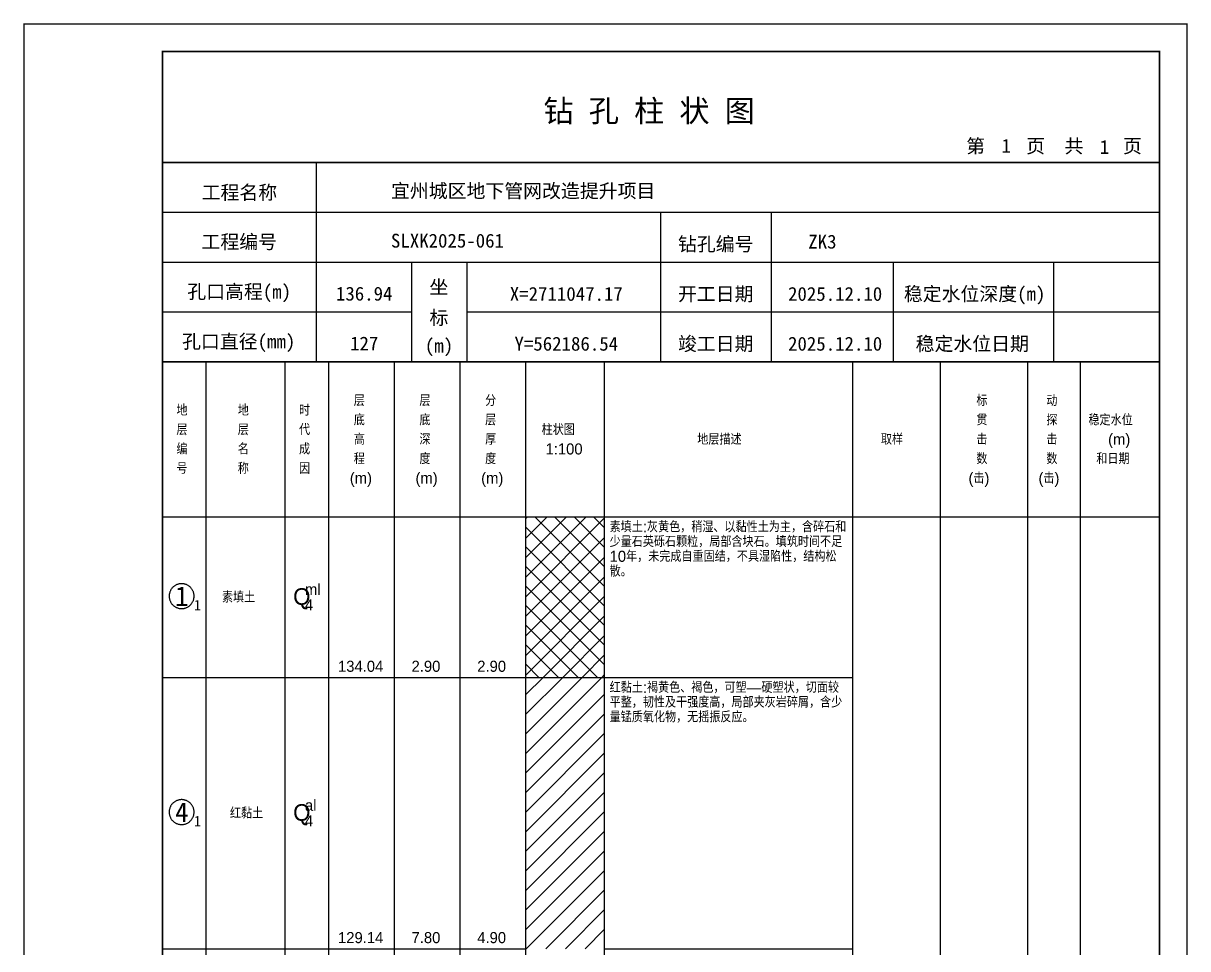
# Model space of a CAD drawing. Header units: millimetres. Extents: x 12489 to 89920, y 4630 to 4927.
# Drawn here: x 38889.3 to 39099.6, y 4759.7 to 4926.8 of the extents above; entities that cross this region are included whole.
import ezdxf
from ezdxf.enums import TextEntityAlignment as Align

# ---------------------------------------------------------------- set-up
doc = ezdxf.new("R2010")
doc.units = ezdxf.units.MM
doc.layers.add('ZZT_TC', color=7, linetype='Continuous')
doc.styles.add('成果图图块', font='', dxfattribs={"height": 2.5})
doc.styles.add('成果图模板', font='')
doc.styles.add('成果图模板标题', font='simhei.ttf')
doc.styles.add('成果图表体', font='Comfont.shx', dxfattribs={"height": 2, "bigfont": 'Hztxt12a.shx'})
doc.styles.get('成果图图块').set_extended_font_data('FangSong_GB2312')
doc.styles.get('成果图模板').set_extended_font_data('FangSong_GB2312')

# ---------------------------------------------------------------- blocks, each defined once
blk = doc.blocks.new('DCBH-1-1-1204', base_point=(0.3, -0.11))
at = {"layer": 'ZZT_TC', "color": 7}
blk.add_polyline3d([(-0.19, 2.31, 0), (-0.3, 2.31, 0), (-0.41, 2.3, 0), (-0.52, 2.29, 0), (-0.63, 2.27, 0), (-0.73, 2.24, 0), (-0.84, 2.21, 0), (-0.95, 2.18, 0), (-1.05, 2.14, 0), (-1.15, 2.09, 0), (-1.25, 2.04, 0), (-1.35, 1.99, 0), (-1.44, 1.93, 0), (-1.53, 1.87, 0), (-1.62, 1.8, 0), (-1.7, 1.73, 0), (-1.78, 1.65, 0), (-1.86, 1.57, 0), (-1.93, 1.49, 0), (-2, 1.4, 0), (-2.06, 1.31, 0), (-2.12, 1.22, 0), (-2.17, 1.12, 0), (-2.22, 1.02, 0), (-2.27, 0.92, 0), (-2.31, 0.82, 0), (-2.34, 0.71, 0), (-2.37, 0.61, 0), (-2.4, 0.5, 0), (-2.41, 0.39, 0), (-2.43, 0.28, 0), (-2.44, 0.17, 0), (-2.44, 0.06, 0), (-2.44, -0.05, 0), (-2.43, -0.16, 0), (-2.41, -0.27, 0), (-2.4, -0.38, 0), (-2.37, -0.49, 0), (-2.34, -0.6, 0), (-2.31, -0.7, 0), (-2.27, -0.8, 0), (-2.22, -0.9, 0), (-2.17, -1, 0), (-2.12, -1.1, 0), (-2.06, -1.19, 0), (-2, -1.28, 0), (-1.93, -1.37, 0), (-1.86, -1.45, 0), (-1.78, -1.53, 0), (-1.7, -1.61, 0), (-1.62, -1.68, 0), (-1.53, -1.75, 0), (-1.44, -1.81, 0), (-1.35, -1.87, 0), (-1.25, -1.93, 0), (-1.15, -1.98, 0), (-1.05, -2.02, 0), (-0.95, -2.06, 0), (-0.84, -2.1, 0), (-0.73, -2.13, 0), (-0.63, -2.15, 0), (-0.52, -2.17, 0), (-0.41, -2.18, 0), (-0.3, -2.19, 0), (-0.19, -2.19, 0), (-0.08, -2.19, 0), (0.03, -2.18, 0), (0.14, -2.17, 0), (0.25, -2.15, 0), (0.36, -2.13, 0), (0.47, -2.1, 0), (0.57, -2.06, 0), (0.67, -2.02, 0), (0.77, -1.98, 0), (0.87, -1.93, 0), (0.97, -1.87, 0), (1.06, -1.81, 0), (1.15, -1.75, 0), (1.24, -1.68, 0), (1.32, -1.61, 0), (1.4, -1.53, 0), (1.48, -1.45, 0), (1.55, -1.37, 0), (1.62, -1.28, 0), (1.68, -1.19, 0), (1.74, -1.1, 0), (1.8, -1, 0), (1.85, -0.9, 0), (1.89, -0.8, 0), (1.93, -0.7, 0), (1.97, -0.6, 0), (2, -0.49, 0), (2.02, -0.38, 0), (2.04, -0.27, 0), (2.05, -0.16, 0), (2.06, -0.05, 0), (2.06, 0.06, 0), (2.06, 0.17, 0), (2.05, 0.28, 0), (2.04, 0.39, 0), (2.02, 0.5, 0), (2, 0.61, 0), (1.97, 0.71, 0), (1.93, 0.82, 0), (1.89, 0.92, 0), (1.85, 1.02, 0), (1.8, 1.12, 0), (1.74, 1.22, 0), (1.68, 1.31, 0), (1.62, 1.4, 0), (1.55, 1.49, 0), (1.48, 1.57, 0), (1.4, 1.65, 0), (1.32, 1.73, 0), (1.24, 1.8, 0), (1.15, 1.87, 0), (1.06, 1.93, 0), (0.97, 1.99, 0), (0.87, 2.04, 0), (0.77, 2.09, 0), (0.67, 2.14, 0), (0.57, 2.18, 0), (0.47, 2.21, 0), (0.36, 2.24, 0), (0.25, 2.27, 0), (0.14, 2.29, 0), (0.03, 2.3, 0), (-0.08, 2.31, 0), (-0.19, 2.31, 0)], dxfattribs=at)
at = {"style": '成果图图块'}
blk.add_text('1', height=3.57, dxfattribs=at).set_placement((-0.16, -1.74), align=Align.CENTER)
blk.add_text('1', height=1.91, dxfattribs=at).set_placement((2.03, -2.53))
blk = doc.blocks.new('DCBH-1-1-1205', base_point=(0.3, -0.11))
at = {"layer": 'ZZT_TC', "color": 7}
blk.add_polyline3d([(-0.19, 2.31, 0), (-0.3, 2.31, 0), (-0.41, 2.3, 0), (-0.52, 2.29, 0), (-0.63, 2.27, 0), (-0.73, 2.24, 0), (-0.84, 2.21, 0), (-0.95, 2.18, 0), (-1.05, 2.14, 0), (-1.15, 2.09, 0), (-1.25, 2.04, 0), (-1.35, 1.99, 0), (-1.44, 1.93, 0), (-1.53, 1.87, 0), (-1.62, 1.8, 0), (-1.7, 1.73, 0), (-1.78, 1.65, 0), (-1.86, 1.57, 0), (-1.93, 1.49, 0), (-2, 1.4, 0), (-2.06, 1.31, 0), (-2.12, 1.22, 0), (-2.17, 1.12, 0), (-2.22, 1.02, 0), (-2.27, 0.92, 0), (-2.31, 0.82, 0), (-2.34, 0.71, 0), (-2.37, 0.61, 0), (-2.4, 0.5, 0), (-2.41, 0.39, 0), (-2.43, 0.28, 0), (-2.44, 0.17, 0), (-2.44, 0.06, 0), (-2.44, -0.05, 0), (-2.43, -0.16, 0), (-2.41, -0.27, 0), (-2.4, -0.38, 0), (-2.37, -0.49, 0), (-2.34, -0.6, 0), (-2.31, -0.7, 0), (-2.27, -0.8, 0), (-2.22, -0.9, 0), (-2.17, -1, 0), (-2.12, -1.1, 0), (-2.06, -1.19, 0), (-2, -1.28, 0), (-1.93, -1.37, 0), (-1.86, -1.45, 0), (-1.78, -1.53, 0), (-1.7, -1.61, 0), (-1.62, -1.68, 0), (-1.53, -1.75, 0), (-1.44, -1.81, 0), (-1.35, -1.87, 0), (-1.25, -1.93, 0), (-1.15, -1.98, 0), (-1.05, -2.02, 0), (-0.95, -2.06, 0), (-0.84, -2.1, 0), (-0.73, -2.13, 0), (-0.63, -2.15, 0), (-0.52, -2.17, 0), (-0.41, -2.18, 0), (-0.3, -2.19, 0), (-0.19, -2.19, 0), (-0.08, -2.19, 0), (0.03, -2.18, 0), (0.14, -2.17, 0), (0.25, -2.15, 0), (0.36, -2.13, 0), (0.47, -2.1, 0), (0.57, -2.06, 0), (0.67, -2.02, 0), (0.77, -1.98, 0), (0.87, -1.93, 0), (0.97, -1.87, 0), (1.06, -1.81, 0), (1.15, -1.75, 0), (1.24, -1.68, 0), (1.32, -1.61, 0), (1.4, -1.53, 0), (1.48, -1.45, 0), (1.55, -1.37, 0), (1.62, -1.28, 0), (1.68, -1.19, 0), (1.74, -1.1, 0), (1.8, -1, 0), (1.85, -0.9, 0), (1.89, -0.8, 0), (1.93, -0.7, 0), (1.97, -0.6, 0), (2, -0.49, 0), (2.02, -0.38, 0), (2.04, -0.27, 0), (2.05, -0.16, 0), (2.06, -0.05, 0), (2.06, 0.06, 0), (2.06, 0.17, 0), (2.05, 0.28, 0), (2.04, 0.39, 0), (2.02, 0.5, 0), (2, 0.61, 0), (1.97, 0.71, 0), (1.93, 0.82, 0), (1.89, 0.92, 0), (1.85, 1.02, 0), (1.8, 1.12, 0), (1.74, 1.22, 0), (1.68, 1.31, 0), (1.62, 1.4, 0), (1.55, 1.49, 0), (1.48, 1.57, 0), (1.4, 1.65, 0), (1.32, 1.73, 0), (1.24, 1.8, 0), (1.15, 1.87, 0), (1.06, 1.93, 0), (0.97, 1.99, 0), (0.87, 2.04, 0), (0.77, 2.09, 0), (0.67, 2.14, 0), (0.57, 2.18, 0), (0.47, 2.21, 0), (0.36, 2.24, 0), (0.25, 2.27, 0), (0.14, 2.29, 0), (0.03, 2.3, 0), (-0.08, 2.31, 0), (-0.19, 2.31, 0)], dxfattribs=at)
at = {"style": '成果图图块'}
blk.add_text('4', height=3.57, dxfattribs=at).set_placement((-0.16, -1.74), align=Align.CENTER)
blk.add_text('1', height=1.91, dxfattribs=at).set_placement((2.03, -2.53))
blk = doc.blocks.new('钻孔柱状图路桥昇龙制图梁世成校核莫家里.dwg121', base_point=(25, 236))
for p, q in [((52.82, 236), (52.82, 272)), ((25, 263), (205, 263)), ((115, 236), (115, 263)), ((135, 236), (135, 263)), ((25, 254), (205, 254)), ((70, 236), (70, 254)), ((80, 236), (80, 254)), ((157, 236), (157, 254)), ((185.95, 236), (185.95, 254)), ((25, 245), (70, 245)), ((80, 245), (205, 245))]:
    blk.add_line(p, q)
for points, const_width in [([(0, 0), (210, 0), (210, 297), (0, 297)], 0.25), ([(25, 5), (205, 5), (205, 292), (25, 292)], 0.3)]:
    blk.add_lwpolyline(points, close=True, dxfattribs=dict(const_width=const_width))
at = {"const_width": 0.3}
for points in [[(25, 272), (205, 272)], [(25, 236), (205, 236)]]:
    blk.add_lwpolyline(points, dxfattribs=at)
for s, height, style, p in [('钻 孔 柱 状 图', 4, '成果图模板标题', (93.8, 279.31)), ('第', 2.5, '成果图模板', (170.12, 273.7)), ('页', 2.5, '成果图模板', (180.96, 273.7)), ('共', 2.5, '成果图模板', (187.88, 273.7)), ('页', 2.5, '成果图模板', (198.44, 273.7)), ('工程名称', 2.5, '成果图模板', (32.07, 265.32)), ('宜州城区地下管网改造提升项目', 2.5, '成果图模板', (66.26, 265.61)), ('工程编号', 2.5, '成果图模板', (32.05, 256.41)), ('SLXK2025-061', 2.5, '成果图模板', (66.26, 256.61)), ('钻孔编号', 2.5, '成果图模板', (118.08, 256)), ('ZK3', 2.5, '成果图模板', (141.61, 256.43)), ('孔口高程(m)', 2.5, '成果图模板', (29.48, 247.41)), ('坐', 2.5, '成果图模板', (73.21, 248.24)), ('开工日期', 2.5, '成果图模板', (118.08, 247)), ('稳定水位深度(m)', 2.5, '成果图模板', (158.86, 247)), ('标', 2.5, '成果图模板', (73.21, 242.7)), ('孔口直径(mm)', 2.5, '成果图模板', (28.54, 238.41)), ('(m) ', 2.5, '成果图模板', (72.38, 237.65)), ('竣工日期', 2.5, '成果图模板', (118.08, 238)), ('稳定水位日期', 2.5, '成果图模板', (160.99, 238))]:
    blk.add_text(s, height=height, dxfattribs=dict(style=style)).set_placement(p)
at = {"style": '成果图模板'}
for s, p in [('1', (177.35, 273.74)), ('1', (195.08, 273.53)), ('136.94', (61.43, 247.04)), ('X=2711047.17', (97.92, 247)), ('2025.12.10', (146.46, 247)), ('127', (61.43, 238.04)), ('Y=562186.54', (97.92, 238)), ('2025.12.10', (146.46, 238))]:
    blk.add_text(s, height=2.5, dxfattribs=at).set_placement(p, align=Align.CENTER)

msp = doc.modelspace()

# ---------------------------------------------------------------- hatches: boundary and pattern name
at = {"linetype": 'Continuous'}
h = msp.add_hatch(dxfattribs=at)
h.set_pattern_fill('GKSTT', scale=0.5, style=0, pattern_type=2)
h.set_pattern_definition([(45, (0, 0), (-1.76776695, 1.76776695), []), (135, (0, 0), (-1.76776695, -1.76776695), [])])
h.paths.add_polyline_path([(38980.06, 4808.71), (38994.29, 4808.71), (38994.29, 4837.71), (38980.06, 4837.71)])
h = msp.add_hatch(dxfattribs=at)
h.set_pattern_fill('GKNXT', scale=0.5, style=0, pattern_type=2)
h.set_pattern_definition([(45, (0, 0), (-1.76776695, 1.76776695), [])])
h.paths.add_polyline_path([(38980.06, 4759.71), (38994.29, 4759.71), (38994.29, 4808.71), (38980.06, 4808.71)])

# ---------------------------------------------------------------- linework, layer by layer
at = {"color": 0}
for p, q in [((38914.45, 4837.71), (38922.35, 4837.71)), ((38914.45, 4808.71), (38914.45, 4837.71)), ((38922.35, 4808.71), (38922.35, 4837.71)), ((38914.45, 4808.71), (38922.35, 4808.71)), ((38914.45, 4808.71), (38922.35, 4808.71)), ((38914.45, 4759.71), (38914.45, 4808.71)), ((38922.35, 4759.71), (38922.35, 4808.71)), ((38914.45, 4759.71), (38922.35, 4759.71))]:
    msp.add_line(p, q, dxfattribs=at)
for points in [[(38914.45, 4865.71), (38922.35, 4865.71)], [(38914.45, 4837.71), (38914.45, 4865.71)], [(38922.35, 4837.71), (38922.35, 4865.71)], [(38922.35, 4865.71), (38936.58, 4865.71)], [(38922.35, 4837.71), (38922.35, 4865.71)], [(38936.58, 4837.71), (38936.58, 4865.71)], [(38936.58, 4865.71), (38944.49, 4865.71)], [(38936.58, 4837.71), (38936.58, 4865.71)], [(38944.49, 4837.71), (38944.49, 4865.71)], [(38944.49, 4865.71), (38956.35, 4865.71)], [(38944.49, 4837.71), (38944.49, 4865.71)], [(38956.35, 4837.71), (38956.35, 4865.71)], [(38956.35, 4865.71), (38968.2, 4865.71)], [(38956.35, 4837.71), (38956.35, 4865.71)], [(38968.2, 4837.71), (38968.2, 4865.71)], [(38968.2, 4865.71), (38980.06, 4865.71)], [(38968.2, 4837.71), (38968.2, 4865.71)], [(38980.06, 4837.71), (38980.06, 4865.71)], [(38980.06, 4865.71), (38994.29, 4865.71)], [(38980.06, 4837.71), (38980.06, 4865.71)], [(38994.29, 4837.71), (38994.29, 4865.71)], [(38994.29, 4865.71), (39039.11, 4865.71)], [(38994.29, 4837.71), (38994.29, 4865.71)], [(39039.11, 4837.71), (39039.11, 4865.71)], [(39039.11, 4865.71), (39054.92, 4865.71)], [(39039.11, 4837.71), (39039.11, 4865.71)], [(39054.92, 4837.71), (39054.92, 4865.71)], [(39054.92, 4865.71), (39070.73, 4865.71)], [(39054.92, 4837.71), (39054.92, 4865.71)], [(39070.73, 4837.71), (39070.73, 4865.71)], [(39070.73, 4865.71), (39080.22, 4865.71)], [(39070.73, 4837.71), (39070.73, 4865.71)], [(39080.22, 4837.71), (39080.22, 4865.71)], [(39080.22, 4865.71), (39094.45, 4865.71)], [(39080.22, 4837.71), (39080.22, 4865.71)], [(39094.45, 4837.71), (39094.45, 4865.71)], [(38914.45, 4837.71), (38922.35, 4837.71)], [(38914.45, 4643.71), (38914.45, 4837.71)], [(38914.45, 4837.71), (38922.35, 4837.71)], [(38922.35, 4643.71), (38922.35, 4837.71)], [(38922.35, 4837.71), (38936.58, 4837.71)], [(38922.35, 4643.71), (38922.35, 4837.71)], [(38922.35, 4837.71), (38936.58, 4837.71)], [(38922.35, 4837.71), (38936.58, 4837.71)], [(38922.35, 4808.71), (38922.35, 4837.71)], [(38936.58, 4643.71), (38936.58, 4837.71)], [(38936.58, 4808.71), (38936.58, 4837.71)], [(38936.58, 4837.71), (38944.49, 4837.71)], [(38936.58, 4643.71), (38936.58, 4837.71)], [(38936.58, 4837.71), (38944.49, 4837.71)], [(38936.58, 4837.71), (38944.49, 4837.71)], [(38936.58, 4808.71), (38936.58, 4837.71)], [(38944.49, 4643.71), (38944.49, 4837.71)], [(38944.49, 4808.71), (38944.49, 4837.71)], [(38944.49, 4837.71), (38956.35, 4837.71)], [(38944.49, 4643.71), (38944.49, 4837.71)], [(38944.49, 4837.71), (38956.35, 4837.71)], [(38944.49, 4837.71), (38956.35, 4837.71)], [(38944.49, 4808.71), (38944.49, 4837.71)], [(38956.35, 4643.71), (38956.35, 4837.71)], [(38956.35, 4808.71), (38956.35, 4837.71)], [(38956.35, 4837.71), (38968.2, 4837.71)], [(38956.35, 4643.71), (38956.35, 4837.71)], [(38956.35, 4837.71), (38968.2, 4837.71)], [(38956.35, 4837.71), (38968.2, 4837.71)], [(38956.35, 4808.71), (38956.35, 4837.71)], [(38968.2, 4643.71), (38968.2, 4837.71)], [(38968.2, 4808.71), (38968.2, 4837.71)], [(38968.2, 4837.71), (38980.06, 4837.71)], [(38968.2, 4643.71), (38968.2, 4837.71)], [(38968.2, 4837.71), (38980.06, 4837.71)], [(38968.2, 4837.71), (38980.06, 4837.71)], [(38968.2, 4808.71), (38968.2, 4837.71)], [(38980.06, 4643.71), (38980.06, 4837.71)], [(38980.06, 4808.71), (38980.06, 4837.71)], [(38980.06, 4837.71), (38994.29, 4837.71)], [(38980.06, 4643.71), (38980.06, 4837.71)], [(38980.06, 4837.71), (38994.29, 4837.71)], [(38994.29, 4643.71), (38994.29, 4837.71)], [(38994.29, 4837.71), (39039.11, 4837.71)], [(38994.29, 4643.71), (38994.29, 4837.71)], [(38994.29, 4837.71), (39039.11, 4837.71)], [(38994.29, 4837.71), (39039.11, 4837.71)], [(38994.29, 4808.71), (38994.29, 4837.71)], [(39039.11, 4643.71), (39039.11, 4837.71)], [(39039.11, 4808.71), (39039.11, 4837.71)], [(39039.11, 4837.71), (39054.92, 4837.71)], [(39039.11, 4643.71), (39039.11, 4837.71)], [(39039.11, 4837.71), (39054.92, 4837.71)], [(39054.92, 4643.71), (39054.92, 4837.71)], [(39054.92, 4837.71), (39070.73, 4837.71)], [(39054.92, 4643.71), (39054.92, 4837.71)], [(39054.92, 4837.71), (39070.73, 4837.71)], [(39070.73, 4643.71), (39070.73, 4837.71)], [(39070.73, 4837.71), (39080.22, 4837.71)], [(39070.73, 4643.71), (39070.73, 4837.71)], [(39070.73, 4837.71), (39080.22, 4837.71)], [(39080.22, 4643.71), (39080.22, 4837.71)], [(39080.22, 4837.71), (39094.45, 4837.71)], [(39080.22, 4643.71), (39080.22, 4837.71)], [(39080.22, 4837.71), (39094.45, 4837.71)], [(39094.45, 4643.71), (39094.45, 4837.71)], [(38922.35, 4808.71), (38936.58, 4808.71)], [(38922.35, 4808.71), (38936.58, 4808.71)], [(38922.35, 4759.71), (38922.35, 4808.71)], [(38936.58, 4759.71), (38936.58, 4808.71)], [(38936.58, 4808.71), (38944.49, 4808.71)], [(38936.58, 4808.71), (38944.49, 4808.71)], [(38936.58, 4759.71), (38936.58, 4808.71)], [(38944.49, 4759.71), (38944.49, 4808.71)], [(38944.49, 4808.71), (38956.35, 4808.71)], [(38944.49, 4808.71), (38956.35, 4808.71)], [(38944.49, 4759.71), (38944.49, 4808.71)], [(38956.35, 4759.71), (38956.35, 4808.71)], [(38956.35, 4808.71), (38968.2, 4808.71)], [(38956.35, 4808.71), (38968.2, 4808.71)], [(38956.35, 4759.71), (38956.35, 4808.71)], [(38968.2, 4759.71), (38968.2, 4808.71)], [(38968.2, 4808.71), (38980.06, 4808.71)], [(38968.2, 4808.71), (38980.06, 4808.71)], [(38968.2, 4759.71), (38968.2, 4808.71)], [(38980.06, 4759.71), (38980.06, 4808.71)], [(38994.29, 4808.71), (39039.11, 4808.71)], [(38994.29, 4808.71), (39039.11, 4808.71)], [(38994.29, 4759.71), (38994.29, 4808.71)], [(39039.11, 4759.71), (39039.11, 4808.71)], [(38922.35, 4759.71), (38936.58, 4759.71)], [(38936.58, 4759.71), (38944.49, 4759.71)], [(38944.49, 4759.71), (38956.35, 4759.71)], [(38956.35, 4759.71), (38968.2, 4759.71)], [(38968.2, 4759.71), (38980.06, 4759.71)], [(38994.29, 4759.71), (39039.11, 4759.71)]]:
    msp.add_lwpolyline(points, dxfattribs=at)
at = {"color": 7, "flags": 128}
msp.add_lwpolyline([(38980.06, 4808.71), (38994.29, 4808.71)], dxfattribs=at)

# ---------------------------------------------------------------- block references
for name, p in [('钻孔柱状图路桥昇龙制图梁世成校核莫家里.dwg121', (38914.45, 4865.71)), ('DCBH-1-1-1204', (38918.4, 4823.21)), ('DCBH-1-1-1205', (38918.4, 4784.21))]:
    msp.add_blockref(name, p)

# ---------------------------------------------------------------- texts
at = {"color": 0, "style": '成果图表体'}
for s, height, p in [('层', 2, (38949, 4857.71)), ('层', 2, (38960.85, 4857.71)), ('分', 2, (38972.71, 4857.71)), ('标', 2, (39061.41, 4857.71)), ('动', 2, (39074.05, 4857.71)), ('地', 2, (38916.98, 4855.96)), ('地', 2, (38928.05, 4855.96)), ('时', 2, (38939.11, 4855.96)), ('底', 2, (38949, 4854.21)), ('底', 2, (38960.85, 4854.21)), ('层', 2, (38972.71, 4854.21)), ('贯', 2, (39061.41, 4854.21)), ('探', 2, (39074.05, 4854.21)), ('稳定水位', 2, (39081.65, 4854.21)), ('层', 2, (38916.98, 4852.46)), ('层', 2, (38928.05, 4852.46)), ('代', 2, (38939.11, 4852.46)), ('高', 2, (38949, 4850.71)), ('深', 2, (38960.85, 4850.71)), ('厚', 2, (38972.71, 4850.71)), ('柱状图', 2, (38982.91, 4852.46)), ('地层描述', 2, (39011.02, 4850.71)), ('取样', 2, (39044.18, 4850.71)), ('击', 2, (39061.41, 4850.71)), ('击', 2, (39074.05, 4850.71)), ('(m)', 2, (39085.2, 4850.71)), ('编', 2, (38916.98, 4848.96)), ('名', 2, (38928.05, 4848.96)), ('成', 2, (38939.11, 4848.96)), ('1:100', 2, (38983.62, 4848.96)), ('程', 2, (38949, 4847.21)), ('度', 2, (38960.85, 4847.21)), ('度', 2, (38972.71, 4847.21)), ('数', 2, (39061.41, 4847.21)), ('数', 2, (39074.05, 4847.21)), ('和日期', 2, (39083.07, 4847.21)), ('号', 2, (38916.98, 4845.46)), ('称', 2, (38928.05, 4845.46)), ('因', 2, (38939.11, 4845.46)), ('(m)', 2, (38948.28, 4843.71)), ('(m)', 2, (38960.14, 4843.71)), ('(m)', 2, (38972, 4843.71)), ('(击)', 2, (39059.99, 4843.71)), ('(击)', 2, (39072.63, 4843.71)), ('ml', 2, (38940.18, 4823.61)), ('素填土', 2, (38925.2, 4822.21)), ('Q', 3, (38938.05, 4821.81)), ('4', 2, (38940.18, 4820.81)), ('134.04', 2, (38946.15, 4809.71)), ('2.90', 2, (38959.43, 4809.71)), ('2.90', 2, (38971.29, 4809.71)), ('红黏土', 2, (38926.63, 4783.21)), ('Q', 3, (38938.05, 4782.81)), ('al', 2, (38940.18, 4784.61)), ('4', 2, (38940.18, 4781.81)), ('129.14', 2, (38946.15, 4760.71)), ('7.80', 2, (38959.43, 4760.71)), ('4.90', 2, (38971.29, 4760.71))]:
    msp.add_text(s, height=height, dxfattribs=at).set_placement(p)
at = {"color": 0, "char_height": 2, "width": 43.0292, "attachment_point": 1, "line_spacing_factor": 0.8, "style": '成果图表体'}
for s, insert in [('素填土:灰黄色，稍湿、以黏性土为主，含碎石和少量石英砾石颗粒，局部含块石。填筑时间不足10年，未完成自重固结，不具湿陷性，结构松散。', (38995.19, 4836.91)), ('红黏土:褐黄色、褐色，可塑—硬塑状，切面较平整，韧性及干强度高，局部夹灰岩碎屑，含少量锰质氧化物，无摇振反应。', (38995.19, 4807.91))]:
    msp.add_mtext(s, dxfattribs=dict(at, insert=insert))

doc.saveas('drawing.dxf')
